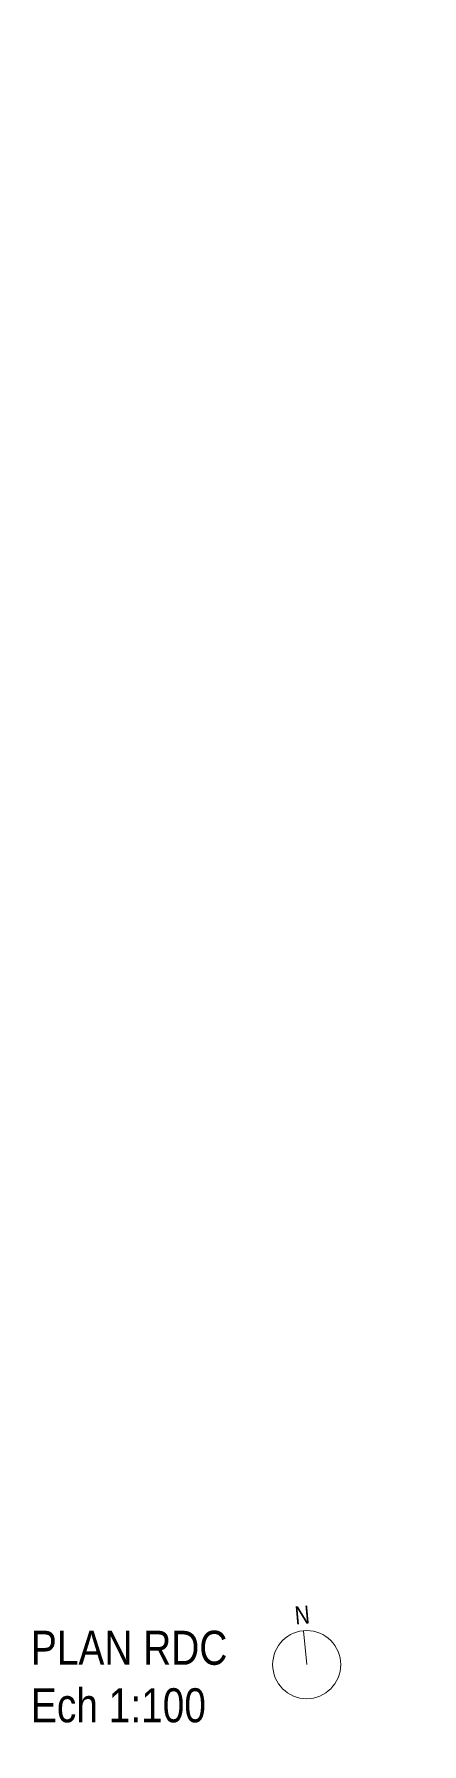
# Model space of a CAD drawing. Header units: centimetres. Extents: x -4381 to 5639, y -3920 to 4826.
# Drawn here: x 1.07 to 9.07, y 80.58 to 115.8 of the extents above; entities that cross this region are included whole.
import ezdxf

# ---------------------------------------------------------------- set-up
doc = ezdxf.new("R2010")
doc.units = ezdxf.units.CM
doc.header["$MEASUREMENT"] = 0
doc.layers.add('0_Pen_No__7', color=7, linetype='Continuous', lineweight=5)
doc.styles.add('GENERATED_STYLE_2', font='')
doc.styles.get('GENERATED_STYLE_2').set_extended_font_data('Arial Narrow Occidental')

msp = doc.modelspace()

# ---------------------------------------------------------------- linework, layer by layer
at = {"layer": '0_Pen_No__7', "linetype": 'Continuous', "ltscale": 10}
msp.add_line((6.68999, 82.20685), (6.6269, 82.90618), dxfattribs=at)
msp.add_circle((6.68999, 82.20685), 0.70217, dxfattribs=at)

# ---------------------------------------------------------------- texts
at = {"layer": '0_Pen_No__7', "linetype": 'Continuous', "insert": (6.58098, 83.41511), "char_height": 0.3717596, "attachment_point": 2, "rotation": 5.155165, "style": 'GENERATED_STYLE_2'}
msp.add_mtext('\\A1;{\\fArial Narrow Occidental|b0|i0|c0|p34;N}', dxfattribs=at)
at = {"layer": '0_Pen_No__7', "linetype": 'Continuous', "insert": (1, 81.00873), "char_height": 0.7, "width": 8.6216258, "attachment_point": 7, "line_spacing_factor": 1.015916, "style": 'GENERATED_STYLE_2'}
msp.add_mtext('\\A1;{\\fArial Narrow Occidental|b0|i0|c0|p34;PLAN RDC\\P\\fArial Narrow Occidental|b0|i0|c0|p34;Ech 1:100}', dxfattribs=at)

doc.saveas('drawing.dxf')
